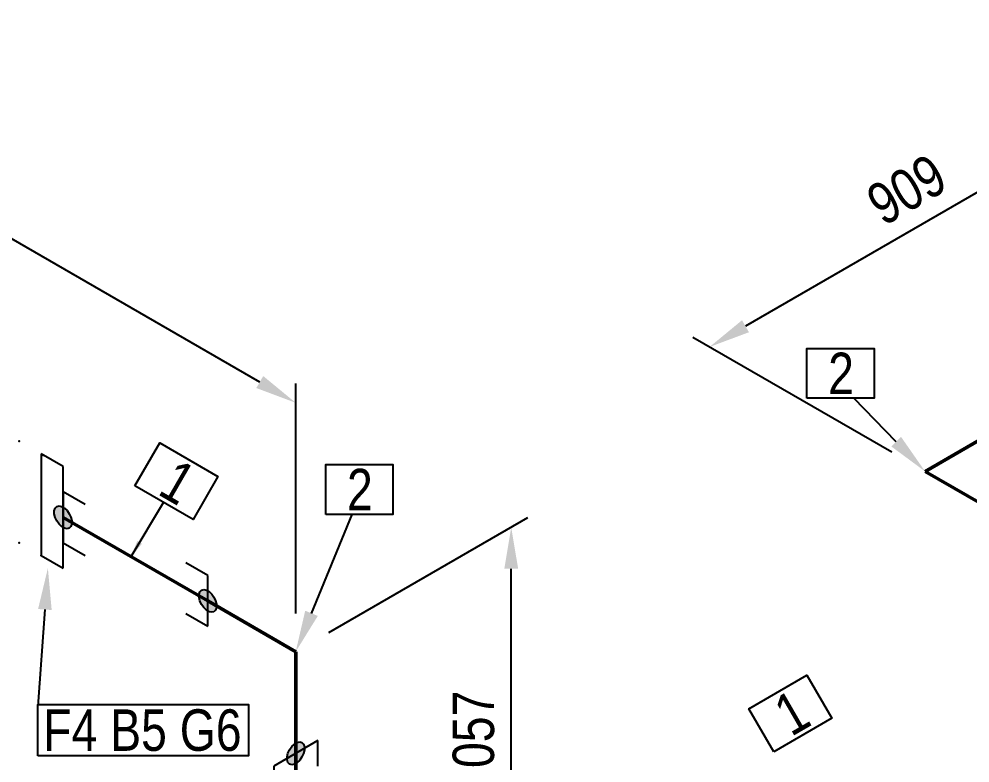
# Model space of a CAD drawing. Header units: millimetres. Extents: x 0 to 594, y 0 to 420.
# Drawn here: x 137.5 to 194.8, y 284.2 to 329 of the extents above; entities that cross this region are included whole.
import ezdxf
from ezdxf import colors
from ezdxf.entities.mleader import LeaderData, LeaderLine
from ezdxf.enums import TextEntityAlignment as Align
from ezdxf.math import Vec2, Vec3

# ---------------------------------------------------------------- set-up
doc = ezdxf.new("R2010")
doc.units = ezdxf.units.MM
doc.header["$LTSCALE"] = 0.25
for name, color, linetype in [('밸브', 4, 'Continuous'), ('용접', 1, 'Continuous'), ('주석', 7, 'Continuous'), ('치수', 1, 'Continuous')]:
    doc.layers.add(name, color=color, linetype=linetype)
doc.layers.add('파이프 작은 보어', color=30, linetype='Continuous', lineweight=50)
doc.styles.add('AdskIsoAnnotation', font='arial.ttf', dxfattribs={"width": 0.8, "height": 1})
doc.styles.add('AdskIsoMetric', font='arial.ttf', dxfattribs={"width": 0.8, "height": 2.5})
doc.styles.add('AdskIsoMetric-30', font='arial.ttf', dxfattribs={"width": 0.8, "height": 2.5})
doc.styles.add('AdskIsoMetric30', font='arial.ttf', dxfattribs={"width": 0.8, "oblique": 30, "height": 2.5})
doc.styles.get("Standard").update_dxf_attribs({"font": 'arial.ttf'})
doc.dimstyles.new('AdskIsoMetric', dxfattribs={"dimtxt": 2.5, "dimasz": 2.5, "dimexe": 1, "dimexo": 2, "dimgap": 0.8, "dimtad": 1, "dimdec": 0, "dimrnd": 1, "dimzin": 0, "dimdsep": 46, "dimtxsty": 'AdskIsoMetric', "dimcen": 0, "dimclrt": 7, "dimadec": 0, "dimazin": 0, "dimtfac": 1, "dimtdec": 0, "dimtmove": 1, "dimatfit": 3, "dimfxl": 0, "dimfrac": 2, "dimtolj": 1, "dimtzin": 0, "dimarcsym": 0})

# ---------------------------------------------------------------- blocks, each defined once
blk = doc.blocks.new('플랜지-1-IsoRight')
at = {"color": 0, "linetype": 'ByBlock', "lineweight": -2}
blk.add_wipeout([(0.0442, 0.1786), (-0.0442, 0.2296), (-0.0442, -0.1786), (0.0442, -0.2296)], dxfattribs=at)
at = {"color": 0, "linetype": 'ByBlock', "lineweight": -2, "extrusion": (0.707107, 0.408248, -0.57735)}
for p, q in [((0.0442, 0.1786), (-0.0442, 0.2296)), ((-0.0442, 0.2296), (-0.0442, -0.1786)), ((0.0442, -0.2296), (0.0442, 0.1786)), ((-0.0442, -0.1786), (0.0442, -0.2296))]:
    blk.add_line(p, q, dxfattribs=at)
at = {"color": 0, "linetype": 'ByBlock', "lineweight": -2}
blk.add_wipeout([(0.0442, 0.1786), (-0.0442, 0.2296), (-0.0442, -0.1786), (0.0442, -0.2296)], dxfattribs=at)
at = {"color": 0, "linetype": 'ByBlock', "lineweight": -2, "extrusion": (0.707107, 0.408248, -0.57735)}
for p, q in [((0.0442, 0.1786), (-0.0442, 0.2296)), ((-0.0442, 0.2296), (-0.0442, -0.1786)), ((0.0442, -0.2296), (0.0442, 0.1786)), ((-0.0442, -0.1786), (0.0442, -0.2296))]:
    blk.add_line(p, q, dxfattribs=at)
blk = doc.blocks.new('개스킷-1-IsoRight')
at = {"color": 0, "linetype": 'ByBlock', "lineweight": -2, "extrusion": (1, 0, 0)}
for p in [(-0.0442, 0.2296), (0.0442, 0.1786), (-0.0529, -0.1736), (0.0442, -0.2296)]:
    blk.add_point(p, dxfattribs=at)
blk = doc.blocks.new('*D58')
at = {"layer": 'Defpoints', "color": 0}
for p in [(100.949, 336.604), (100.949, 324.666), (154.188, 290.866)]:
    blk.add_point(p, dxfattribs=at)
at = {"layer": '치수', "color": 0, "lineweight": -2}
for p, q in [((100.949, 326.975), (100.949, 337.758)), ((152.023, 307.116), (103.114, 335.354)), ((154.188, 293.176), (154.188, 307.021))]:
    blk.add_line(p, q, dxfattribs=at)
at = {"layer": '치수', "color": 0}
for points in [[(103.322, 335.715), (102.906, 334.993), (100.949, 336.604)], [(152.231, 307.477), (151.815, 306.755), (154.188, 305.866)]]:
    blk.add_solid(points, dxfattribs=at)
at = {"layer": '치수', "color": 7, "insert": (122.545, 326.752), "char_height": 2.5, "attachment_point": 5, "rotation": 330, "style": 'AdskIsoMetric-30'}
blk.add_mtext('\\A1;1053', dxfattribs=at)
blk = doc.blocks.new('*D59')
at = {"layer": 'Defpoints', "color": 0}
for p in [(167.178, 298.366), (154.188, 290.866), (154.188, 267.575)]:
    blk.add_point(p, dxfattribs=at)
at = {"layer": '치수', "color": 0, "lineweight": -2}
for p, q in [((156.188, 292.021), (168.178, 298.944)), ((167.178, 277.575), (167.178, 295.866)), ((156.188, 268.73), (168.178, 275.653))]:
    blk.add_line(p, q, dxfattribs=at)
at = {"layer": '치수', "color": 0}
for points in [[(166.762, 295.866), (167.595, 295.866), (167.178, 298.366)], [(166.762, 277.575), (167.595, 277.575), (167.178, 275.075)]]:
    blk.add_solid(points, dxfattribs=at)
at = {"layer": '치수', "color": 7, "insert": (164.912, 285.412), "char_height": 2.5, "attachment_point": 5, "rotation": 90, "style": 'AdskIsoMetric-30'}
blk.add_mtext('\\A1;2057', dxfattribs=at)
blk = doc.blocks.new('*D81')
at = {"layer": 'Defpoints', "color": 0}
for p in [(192.122, 301.73), (233.407, 292.894), (220.417, 285.394)]:
    blk.add_point(p, dxfattribs=at)
at = {"layer": '치수', "color": 0, "lineweight": -2}
blk.add_line((207.277, 307.98), (231.242, 294.144), dxfattribs=at)
at = {"layer": '치수', "color": 0}
for points in [[(207.486, 308.341), (207.069, 307.619), (205.112, 309.23)], [(231.451, 294.505), (231.034, 293.783), (233.407, 292.894)]]:
    blk.add_solid(points, dxfattribs=at)
at = {"layer": '치수', "color": 7, "insert": (221.307, 302.498), "char_height": 2.5, "attachment_point": 5, "rotation": 330, "style": 'AdskIsoMetric30'}
blk.add_mtext('\\A1;2783', dxfattribs=at)
blk = doc.blocks.new('*D83')
at = {"layer": 'Defpoints', "color": 0}
for p in [(220.417, 318.066), (179.131, 309.23), (192.122, 301.73)]:
    blk.add_point(p, dxfattribs=at)
at = {"layer": '치수', "color": 0, "lineweight": -2}
for p, q in [((205.262, 324.316), (181.296, 310.48)), ((190.122, 302.885), (178.131, 309.808))]:
    blk.add_line(p, q, dxfattribs=at)
at = {"layer": '치수', "color": 0}
for points in [[(205.053, 324.677), (205.47, 323.956), (207.427, 325.566)], [(181.088, 310.841), (181.505, 310.119), (179.131, 309.23)]]:
    blk.add_solid(points, dxfattribs=at)
at = {"layer": '치수', "color": 7, "insert": (191.013, 318.707), "char_height": 2.5, "attachment_point": 5, "rotation": 30, "style": 'AdskIsoMetric-30'}
blk.add_mtext('\\A1;909', dxfattribs=at)
blk = doc.blocks.new('엘보우-11-Iso2DSkew90')
at = {"color": 0, "linetype": 'ByBlock', "lineweight": -2, "extrusion": (0.707107, 0.408248, -0.57735)}
for p, q in [((-5.303, 3.062), (0, 0)), ((0, 0), (0, -6.124)), ((0, 0), (0, 0))]:
    blk.add_line(p, q, dxfattribs=at)
blk = doc.blocks.new('엘보우-17-Iso2DSkew90')
at = {"color": 0, "linetype": 'ByBlock', "lineweight": -2, "extrusion": (0, 0.816497, 0.57735)}
for p, q in [((5.303, 3.062), (0, 0)), ((0, 0), (5.303, -3.062)), ((0, 0), (0, 0))]:
    blk.add_line(p, q, dxfattribs=at)
blk = doc.blocks.new('SocketWeld-1-IsoRight')
blk.add_hatch(color=256).paths.add_polyline_path([(0.0055, 0.0371), (0.0057, 0.0369), (0.006, 0.0367), (0.0062, 0.0365), (0.0064, 0.0363), (0.0066, 0.0361), (0.0068, 0.0359), (0.007, 0.0357), (0.0072, 0.0355), (0.0075, 0.0353), (0.0077, 0.0351), (0.0079, 0.0349), (0.0081, 0.0347), (0.0083, 0.0345), (0.0085, 0.0343), (0.0088, 0.0341), (0.009, 0.0339), (0.0092, 0.0337), (0.0094, 0.0334), (0.0096, 0.0332), (0.0098, 0.033), (0.01, 0.0328), (0.0103, 0.0326), (0.0105, 0.0324), (0.0107, 0.0322), (0.0109, 0.032), (0.0111, 0.0318), (0.0113, 0.0316), (0.0115, 0.0314), (0.0118, 0.0312), (0.012, 0.031), (0.0122, 0.0308), (0.0124, 0.0306), (0.0126, 0.0304), (0.0128, 0.0302), (0.013, 0.03), (0.0133, 0.0298), (0.0135, 0.0296), (0.0137, 0.0294), (0.0139, 0.0292), (0.0141, 0.0289), (0.0143, 0.0287), (0.0145, 0.0285), (0.0148, 0.0283), (0.015, 0.0281), (0.0152, 0.0279), (0.0154, 0.0277), (0.0156, 0.0275), (0.0158, 0.0273), (0.0161, 0.0271), (0.0161, 0.0271), (0.0162, 0.0268), (0.0164, 0.0266), (0.0166, 0.0263), (0.0168, 0.0261), (0.017, 0.0258), (0.0171, 0.0256), (0.0173, 0.0253), (0.0175, 0.025), (0.0177, 0.0248), (0.0179, 0.0245), (0.0181, 0.0243), (0.0182, 0.024), (0.0184, 0.0237), (0.0186, 0.0235), (0.0188, 0.0232), (0.019, 0.023), (0.0192, 0.0227), (0.0193, 0.0225), (0.0195, 0.0222), (0.0197, 0.0219), (0.0199, 0.0217), (0.0201, 0.0214), (0.0203, 0.0212), (0.0204, 0.0209), (0.0206, 0.0206), (0.0208, 0.0204), (0.021, 0.0201), (0.0212, 0.0199), (0.0213, 0.0196), (0.0215, 0.0193), (0.0217, 0.0191), (0.0219, 0.0188), (0.0221, 0.0186), (0.0223, 0.0183), (0.0224, 0.0181), (0.0226, 0.0178), (0.0228, 0.0175), (0.023, 0.0173), (0.0232, 0.017), (0.0234, 0.0168), (0.0235, 0.0165), (0.0237, 0.0162), (0.0239, 0.016), (0.0241, 0.0157), (0.0243, 0.0155), (0.0245, 0.0152), (0.0246, 0.015), (0.0248, 0.0147), (0.025, 0.0144), (0.025, 0.0144), (0.0251, 0.0141), (0.0253, 0.0139), (0.0254, 0.0136), (0.0255, 0.0133), (0.0257, 0.013), (0.0258, 0.0127), (0.0259, 0.0124), (0.0261, 0.0121), (0.0262, 0.0118), (0.0263, 0.0116), (0.0265, 0.0113), (0.0266, 0.011), (0.0267, 0.0107), (0.0269, 0.0104), (0.027, 0.0101), (0.0271, 0.0098), (0.0273, 0.0095), (0.0274, 0.0093), (0.0275, 0.009), (0.0277, 0.0087), (0.0278, 0.0084), (0.0279, 0.0081), (0.0281, 0.0078), (0.0282, 0.0075), (0.0283, 0.0072), (0.0284, 0.007), (0.0286, 0.0067), (0.0287, 0.0064), (0.0288, 0.0061), (0.029, 0.0058), (0.0291, 0.0055), (0.0292, 0.0052), (0.0294, 0.0049), (0.0295, 0.0047), (0.0296, 0.0044), (0.0298, 0.0041), (0.0299, 0.0038), (0.03, 0.0035), (0.0302, 0.0032), (0.0303, 0.0029), (0.0304, 0.0026), (0.0306, 0.0024), (0.0307, 0.0021), (0.0308, 0.0018), (0.031, 0.0015), (0.0311, 0.0012), (0.0312, 0.0009), (0.0314, 0.0006), (0.0315, 0.0003), (0.0315, 0.0003), (0.0316, 0.0001), (0.0316, -0.0002), (0.0317, -0.0005), (0.0318, -0.0008), (0.0319, -0.0011), (0.0319, -0.0014), (0.032, -0.0017), (0.0321, -0.002), (0.0321, -0.0022), (0.0322, -0.0025), (0.0323, -0.0028), (0.0323, -0.0031), (0.0324, -0.0034), (0.0325, -0.0037), (0.0325, -0.004), (0.0326, -0.0043), (0.0327, -0.0046), (0.0328, -0.0048), (0.0328, -0.0051), (0.0329, -0.0054), (0.033, -0.0057), (0.033, -0.006), (0.0331, -0.0063), (0.0332, -0.0066), (0.0332, -0.0069), (0.0333, -0.0071), (0.0334, -0.0074), (0.0335, -0.0077), (0.0335, -0.008), (0.0336, -0.0083), (0.0337, -0.0086), (0.0337, -0.0089), (0.0338, -0.0092), (0.0339, -0.0095), (0.0339, -0.0097), (0.034, -0.01), (0.0341, -0.0103), (0.0342, -0.0106), (0.0342, -0.0109), (0.0343, -0.0112), (0.0344, -0.0115), (0.0344, -0.0118), (0.0345, -0.012), (0.0346, -0.0123), (0.0346, -0.0126), (0.0347, -0.0129), (0.0348, -0.0132), (0.0349, -0.0135), (0.0349, -0.0138), (0.0349, -0.0138), (0.0349, -0.014), (0.0349, -0.0143), (0.0349, -0.0146), (0.0349, -0.0148), (0.0349, -0.0151), (0.0349, -0.0153), (0.0349, -0.0156), (0.0349, -0.0159), (0.0349, -0.0161), (0.0349, -0.0164), (0.0349, -0.0166), (0.0349, -0.0169), (0.0349, -0.0172), (0.0349, -0.0174), (0.0349, -0.0177), (0.0349, -0.0179), (0.0349, -0.0182), (0.0349, -0.0185), (0.0349, -0.0187), (0.0349, -0.019), (0.0349, -0.0192), (0.0349, -0.0195), (0.0349, -0.0198), (0.0349, -0.02), (0.0349, -0.0203), (0.0349, -0.0206), (0.0349, -0.0208), (0.0349, -0.0211), (0.0349, -0.0213), (0.0349, -0.0216), (0.0349, -0.0219), (0.0349, -0.0221), (0.0349, -0.0224), (0.0349, -0.0226), (0.0349, -0.0229), (0.0349, -0.0232), (0.0349, -0.0234), (0.0349, -0.0237), (0.0349, -0.0239), (0.0349, -0.0242), (0.0349, -0.0245), (0.0349, -0.0247), (0.0349, -0.025), (0.0349, -0.0252), (0.0349, -0.0255), (0.0349, -0.0258), (0.0349, -0.026), (0.0349, -0.0263), (0.0349, -0.0265), (0.0349, -0.0265), (0.0349, -0.0268), (0.0348, -0.027), (0.0347, -0.0272), (0.0346, -0.0274), (0.0346, -0.0276), (0.0345, -0.0278), (0.0344, -0.028), (0.0344, -0.0282), (0.0343, -0.0284), (0.0342, -0.0286), (0.0342, -0.0288), (0.0341, -0.029), (0.034, -0.0292), (0.0339, -0.0295), (0.0339, -0.0297), (0.0338, -0.0299), (0.0337, -0.0301), (0.0337, -0.0303), (0.0336, -0.0305), (0.0335, -0.0307), (0.0335, -0.0309), (0.0334, -0.0311), (0.0333, -0.0313), (0.0332, -0.0315), (0.0332, -0.0317), (0.0331, -0.0319), (0.033, -0.0322), (0.033, -0.0324), (0.0329, -0.0326), (0.0328, -0.0328), (0.0328, -0.033), (0.0327, -0.0332), (0.0326, -0.0334), (0.0325, -0.0336), (0.0325, -0.0338), (0.0324, -0.034), (0.0323, -0.0342), (0.0323, -0.0344), (0.0322, -0.0346), (0.0321, -0.0349), (0.0321, -0.0351), (0.032, -0.0353), (0.0319, -0.0355), (0.0319, -0.0357), (0.0318, -0.0359), (0.0317, -0.0361), (0.0316, -0.0363), (0.0316, -0.0365), (0.0315, -0.0367), (0.0315, -0.0367), (0.0314, -0.0369), (0.0312, -0.037), (0.0311, -0.0371), (0.031, -0.0373), (0.0308, -0.0374), (0.0307, -0.0375), (0.0306, -0.0377), (0.0304, -0.0378), (0.0303, -0.0379), (0.0302, -0.0381), (0.03, -0.0382), (0.0299, -0.0383), (0.0298, -0.0385), (0.0296, -0.0386), (0.0295, -0.0387), (0.0294, -0.0389), (0.0292, -0.039), (0.0291, -0.0391), (0.029, -0.0393), (0.0288, -0.0394), (0.0287, -0.0395), (0.0286, -0.0397), (0.0284, -0.0398), (0.0283, -0.0399), (0.0282, -0.0401), (0.0281, -0.0402), (0.0279, -0.0403), (0.0278, -0.0405), (0.0277, -0.0406), (0.0275, -0.0408), (0.0274, -0.0409), (0.0273, -0.041), (0.0271, -0.0412), (0.027, -0.0413), (0.0269, -0.0414), (0.0267, -0.0416), (0.0266, -0.0417), (0.0265, -0.0418), (0.0263, -0.042), (0.0262, -0.0421), (0.0261, -0.0422), (0.0259, -0.0424), (0.0258, -0.0425), (0.0257, -0.0426), (0.0255, -0.0428), (0.0254, -0.0429), (0.0253, -0.043), (0.0251, -0.0432), (0.025, -0.0433), (0.025, -0.0433), (0.0248, -0.0433), (0.0246, -0.0434), (0.0245, -0.0434), (0.0243, -0.0435), (0.0241, -0.0435), (0.0239, -0.0436), (0.0237, -0.0436), (0.0235, -0.0437), (0.0234, -0.0437), (0.0232, -0.0438), (0.023, -0.0438), (0.0228, -0.0439), (0.0226, -0.0439), (0.0224, -0.044), (0.0223, -0.044), (0.0221, -0.0441), (0.0219, -0.0441), (0.0217, -0.0442), (0.0215, -0.0442), (0.0213, -0.0443), (0.0212, -0.0443), (0.021, -0.0444), (0.0208, -0.0444), (0.0206, -0.0444), (0.0204, -0.0445), (0.0203, -0.0445), (0.0201, -0.0446), (0.0199, -0.0446), (0.0197, -0.0447), (0.0195, -0.0447), (0.0193, -0.0448), (0.0192, -0.0448), (0.019, -0.0449), (0.0188, -0.0449), (0.0186, -0.045), (0.0184, -0.045), (0.0182, -0.0451), (0.0181, -0.0451), (0.0179, -0.0452), (0.0177, -0.0452), (0.0175, -0.0453), (0.0173, -0.0453), (0.0171, -0.0454), (0.017, -0.0454), (0.0168, -0.0455), (0.0166, -0.0455), (0.0164, -0.0455), (0.0162, -0.0456), (0.0161, -0.0456), (0.0161, -0.0456), (0.0158, -0.0456), (0.0156, -0.0456), (0.0154, -0.0455), (0.0152, -0.0455), (0.015, -0.0454), (0.0148, -0.0454), (0.0145, -0.0453), (0.0143, -0.0453), (0.0141, -0.0453), (0.0139, -0.0452), (0.0137, -0.0452), (0.0135, -0.0451), (0.0133, -0.0451), (0.013, -0.045), (0.0128, -0.045), (0.0126, -0.0449), (0.0124, -0.0449), (0.0122, -0.0449), (0.012, -0.0448), (0.0118, -0.0448), (0.0115, -0.0447), (0.0113, -0.0447), (0.0111, -0.0446), (0.0109, -0.0446), (0.0107, -0.0446), (0.0105, -0.0445), (0.0103, -0.0445), (0.01, -0.0444), (0.0098, -0.0444), (0.0096, -0.0443), (0.0094, -0.0443), (0.0092, -0.0443), (0.009, -0.0442), (0.0088, -0.0442), (0.0085, -0.0441), (0.0083, -0.0441), (0.0081, -0.044), (0.0079, -0.044), (0.0077, -0.0439), (0.0075, -0.0439), (0.0072, -0.0439), (0.007, -0.0438), (0.0068, -0.0438), (0.0066, -0.0437), (0.0064, -0.0437), (0.0062, -0.0436), (0.006, -0.0436), (0.0057, -0.0436), (0.0055, -0.0435), (0.0055, -0.0435), (0.0053, -0.0434), (0.0051, -0.0433), (0.0049, -0.0431), (0.0046, -0.043), (0.0044, -0.0429), (0.0042, -0.0427), (0.004, -0.0426), (0.0037, -0.0425), (0.0035, -0.0423), (0.0033, -0.0422), (0.003, -0.0421), (0.0028, -0.042), (0.0026, -0.0418), (0.0024, -0.0417), (0.0021, -0.0416), (0.0019, -0.0414), (0.0017, -0.0413), (0.0015, -0.0412), (0.0012, -0.041), (0.001, -0.0409), (0.0008, -0.0408), (0.0006, -0.0406), (0.0003, -0.0405), (0.0001, -0.0404), (-0.0001, -0.0403), (-0.0003, -0.0401), (-0.0006, -0.04), (-0.0008, -0.0399), (-0.001, -0.0397), (-0.0012, -0.0396), (-0.0015, -0.0395), (-0.0017, -0.0393), (-0.0019, -0.0392), (-0.0021, -0.0391), (-0.0024, -0.039), (-0.0026, -0.0388), (-0.0028, -0.0387), (-0.003, -0.0386), (-0.0033, -0.0384), (-0.0035, -0.0383), (-0.0037, -0.0382), (-0.004, -0.038), (-0.0042, -0.0379), (-0.0044, -0.0378), (-0.0046, -0.0377), (-0.0049, -0.0375), (-0.0051, -0.0374), (-0.0053, -0.0373), (-0.0055, -0.0371), (-0.0055, -0.0371), (-0.0057, -0.0369), (-0.006, -0.0367), (-0.0062, -0.0365), (-0.0064, -0.0363), (-0.0066, -0.0361), (-0.0068, -0.0359), (-0.007, -0.0357), (-0.0072, -0.0355), (-0.0075, -0.0353), (-0.0077, -0.0351), (-0.0079, -0.0349), (-0.0081, -0.0347), (-0.0083, -0.0345), (-0.0085, -0.0343), (-0.0088, -0.0341), (-0.009, -0.0339), (-0.0092, -0.0337), (-0.0094, -0.0334), (-0.0096, -0.0332), (-0.0098, -0.033), (-0.01, -0.0328), (-0.0103, -0.0326), (-0.0105, -0.0324), (-0.0107, -0.0322), (-0.0109, -0.032), (-0.0111, -0.0318), (-0.0113, -0.0316), (-0.0115, -0.0314), (-0.0118, -0.0312), (-0.012, -0.031), (-0.0122, -0.0308), (-0.0124, -0.0306), (-0.0126, -0.0304), (-0.0128, -0.0302), (-0.013, -0.03), (-0.0133, -0.0298), (-0.0135, -0.0296), (-0.0137, -0.0294), (-0.0139, -0.0292), (-0.0141, -0.0289), (-0.0143, -0.0287), (-0.0145, -0.0285), (-0.0148, -0.0283), (-0.015, -0.0281), (-0.0152, -0.0279), (-0.0154, -0.0277), (-0.0156, -0.0275), (-0.0158, -0.0273), (-0.0161, -0.0271), (-0.0161, -0.0271), (-0.0162, -0.0268), (-0.0164, -0.0266), (-0.0166, -0.0263), (-0.0168, -0.0261), (-0.017, -0.0258), (-0.0171, -0.0256), (-0.0173, -0.0253), (-0.0175, -0.025), (-0.0177, -0.0248), (-0.0179, -0.0245), (-0.0181, -0.0243), (-0.0182, -0.024), (-0.0184, -0.0237), (-0.0186, -0.0235), (-0.0188, -0.0232), (-0.019, -0.023), (-0.0192, -0.0227), (-0.0193, -0.0225), (-0.0195, -0.0222), (-0.0197, -0.0219), (-0.0199, -0.0217), (-0.0201, -0.0214), (-0.0203, -0.0212), (-0.0204, -0.0209), (-0.0206, -0.0206), (-0.0208, -0.0204), (-0.021, -0.0201), (-0.0212, -0.0199), (-0.0213, -0.0196), (-0.0215, -0.0193), (-0.0217, -0.0191), (-0.0219, -0.0188), (-0.0221, -0.0186), (-0.0223, -0.0183), (-0.0224, -0.0181), (-0.0226, -0.0178), (-0.0228, -0.0175), (-0.023, -0.0173), (-0.0232, -0.017), (-0.0234, -0.0168), (-0.0235, -0.0165), (-0.0237, -0.0162), (-0.0239, -0.016), (-0.0241, -0.0157), (-0.0243, -0.0155), (-0.0245, -0.0152), (-0.0246, -0.015), (-0.0248, -0.0147), (-0.025, -0.0144), (-0.025, -0.0144), (-0.0251, -0.0141), (-0.0253, -0.0139), (-0.0254, -0.0136), (-0.0255, -0.0133), (-0.0257, -0.013), (-0.0258, -0.0127), (-0.0259, -0.0124), (-0.0261, -0.0121), (-0.0262, -0.0118), (-0.0263, -0.0116), (-0.0265, -0.0113), (-0.0266, -0.011), (-0.0267, -0.0107), (-0.0269, -0.0104), (-0.027, -0.0101), (-0.0271, -0.0098), (-0.0273, -0.0095), (-0.0274, -0.0093), (-0.0275, -0.009), (-0.0277, -0.0087), (-0.0278, -0.0084), (-0.0279, -0.0081), (-0.0281, -0.0078), (-0.0282, -0.0075), (-0.0283, -0.0072), (-0.0284, -0.007), (-0.0286, -0.0067), (-0.0287, -0.0064), (-0.0288, -0.0061), (-0.029, -0.0058), (-0.0291, -0.0055), (-0.0292, -0.0052), (-0.0294, -0.0049), (-0.0295, -0.0047), (-0.0296, -0.0044), (-0.0298, -0.0041), (-0.0299, -0.0038), (-0.03, -0.0035), (-0.0302, -0.0032), (-0.0303, -0.0029), (-0.0304, -0.0026), (-0.0306, -0.0024), (-0.0307, -0.0021), (-0.0308, -0.0018), (-0.031, -0.0015), (-0.0311, -0.0012), (-0.0312, -0.0009), (-0.0314, -0.0006), (-0.0315, -0.0003), (-0.0315, -0.0003), (-0.0316, -0.0001), (-0.0316, 0.0002), (-0.0317, 0.0005), (-0.0318, 0.0008), (-0.0319, 0.0011), (-0.0319, 0.0014), (-0.032, 0.0017), (-0.0321, 0.002), (-0.0321, 0.0022), (-0.0322, 0.0025), (-0.0323, 0.0028), (-0.0323, 0.0031), (-0.0324, 0.0034), (-0.0325, 0.0037), (-0.0325, 0.004), (-0.0326, 0.0043), (-0.0327, 0.0046), (-0.0328, 0.0048), (-0.0328, 0.0051), (-0.0329, 0.0054), (-0.033, 0.0057), (-0.033, 0.006), (-0.0331, 0.0063), (-0.0332, 0.0066), (-0.0332, 0.0069), (-0.0333, 0.0071), (-0.0334, 0.0074), (-0.0335, 0.0077), (-0.0335, 0.008), (-0.0336, 0.0083), (-0.0337, 0.0086), (-0.0337, 0.0089), (-0.0338, 0.0092), (-0.0339, 0.0095), (-0.0339, 0.0097), (-0.034, 0.01), (-0.0341, 0.0103), (-0.0342, 0.0106), (-0.0342, 0.0109), (-0.0343, 0.0112), (-0.0344, 0.0115), (-0.0344, 0.0118), (-0.0345, 0.012), (-0.0346, 0.0123), (-0.0346, 0.0126), (-0.0347, 0.0129), (-0.0348, 0.0132), (-0.0349, 0.0135), (-0.0349, 0.0138), (-0.0349, 0.0138), (-0.0349, 0.014), (-0.0349, 0.0143), (-0.0349, 0.0146), (-0.0349, 0.0148), (-0.0349, 0.0151), (-0.0349, 0.0153), (-0.0349, 0.0156), (-0.0349, 0.0159), (-0.0349, 0.0161), (-0.0349, 0.0164), (-0.0349, 0.0166), (-0.0349, 0.0169), (-0.0349, 0.0172), (-0.0349, 0.0174), (-0.0349, 0.0177), (-0.0349, 0.0179), (-0.0349, 0.0182), (-0.0349, 0.0185), (-0.0349, 0.0187), (-0.0349, 0.019), (-0.0349, 0.0192), (-0.0349, 0.0195), (-0.0349, 0.0198), (-0.0349, 0.02), (-0.0349, 0.0203), (-0.0349, 0.0206), (-0.0349, 0.0208), (-0.0349, 0.0211), (-0.0349, 0.0213), (-0.0349, 0.0216), (-0.0349, 0.0219), (-0.0349, 0.0221), (-0.0349, 0.0224), (-0.0349, 0.0226), (-0.0349, 0.0229), (-0.0349, 0.0232), (-0.0349, 0.0234), (-0.0349, 0.0237), (-0.0349, 0.0239), (-0.0349, 0.0242), (-0.0349, 0.0245), (-0.0349, 0.0247), (-0.0349, 0.025), (-0.0349, 0.0252), (-0.0349, 0.0255), (-0.0349, 0.0258), (-0.0349, 0.026), (-0.0349, 0.0263), (-0.0349, 0.0265), (-0.0349, 0.0265), (-0.0349, 0.0268), (-0.0348, 0.027), (-0.0347, 0.0272), (-0.0346, 0.0274), (-0.0346, 0.0276), (-0.0345, 0.0278), (-0.0344, 0.028), (-0.0344, 0.0282), (-0.0343, 0.0284), (-0.0342, 0.0286), (-0.0342, 0.0288), (-0.0341, 0.029), (-0.034, 0.0292), (-0.0339, 0.0295), (-0.0339, 0.0297), (-0.0338, 0.0299), (-0.0337, 0.0301), (-0.0337, 0.0303), (-0.0336, 0.0305), (-0.0335, 0.0307), (-0.0335, 0.0309), (-0.0334, 0.0311), (-0.0333, 0.0313), (-0.0332, 0.0315), (-0.0332, 0.0317), (-0.0331, 0.0319), (-0.033, 0.0322), (-0.033, 0.0324), (-0.0329, 0.0326), (-0.0328, 0.0328), (-0.0328, 0.033), (-0.0327, 0.0332), (-0.0326, 0.0334), (-0.0325, 0.0336), (-0.0325, 0.0338), (-0.0324, 0.034), (-0.0323, 0.0342), (-0.0323, 0.0344), (-0.0322, 0.0346), (-0.0321, 0.0349), (-0.0321, 0.0351), (-0.032, 0.0353), (-0.0319, 0.0355), (-0.0319, 0.0357), (-0.0318, 0.0359), (-0.0317, 0.0361), (-0.0316, 0.0363), (-0.0316, 0.0365), (-0.0315, 0.0367), (-0.0315, 0.0367), (-0.0314, 0.0369), (-0.0312, 0.037), (-0.0311, 0.0371), (-0.031, 0.0373), (-0.0308, 0.0374), (-0.0307, 0.0375), (-0.0306, 0.0377), (-0.0304, 0.0378), (-0.0303, 0.0379), (-0.0302, 0.0381), (-0.03, 0.0382), (-0.0299, 0.0383), (-0.0298, 0.0385), (-0.0296, 0.0386), (-0.0295, 0.0387), (-0.0294, 0.0389), (-0.0292, 0.039), (-0.0291, 0.0391), (-0.029, 0.0393), (-0.0288, 0.0394), (-0.0287, 0.0395), (-0.0286, 0.0397), (-0.0284, 0.0398), (-0.0283, 0.0399), (-0.0282, 0.0401), (-0.0281, 0.0402), (-0.0279, 0.0403), (-0.0278, 0.0405), (-0.0277, 0.0406), (-0.0275, 0.0408), (-0.0274, 0.0409), (-0.0273, 0.041), (-0.0271, 0.0412), (-0.027, 0.0413), (-0.0269, 0.0414), (-0.0267, 0.0416), (-0.0266, 0.0417), (-0.0265, 0.0418), (-0.0263, 0.042), (-0.0262, 0.0421), (-0.0261, 0.0422), (-0.0259, 0.0424), (-0.0258, 0.0425), (-0.0257, 0.0426), (-0.0255, 0.0428), (-0.0254, 0.0429), (-0.0253, 0.043), (-0.0251, 0.0432), (-0.025, 0.0433), (-0.025, 0.0433), (-0.0248, 0.0433), (-0.0246, 0.0434), (-0.0245, 0.0434), (-0.0243, 0.0435), (-0.0241, 0.0435), (-0.0239, 0.0436), (-0.0237, 0.0436), (-0.0235, 0.0437), (-0.0234, 0.0437), (-0.0232, 0.0438), (-0.023, 0.0438), (-0.0228, 0.0439), (-0.0226, 0.0439), (-0.0224, 0.044), (-0.0223, 0.044), (-0.0221, 0.0441), (-0.0219, 0.0441), (-0.0217, 0.0442), (-0.0215, 0.0442), (-0.0213, 0.0443), (-0.0212, 0.0443), (-0.021, 0.0444), (-0.0208, 0.0444), (-0.0206, 0.0444), (-0.0204, 0.0445), (-0.0203, 0.0445), (-0.0201, 0.0446), (-0.0199, 0.0446), (-0.0197, 0.0447), (-0.0195, 0.0447), (-0.0193, 0.0448), (-0.0192, 0.0448), (-0.019, 0.0449), (-0.0188, 0.0449), (-0.0186, 0.045), (-0.0184, 0.045), (-0.0182, 0.0451), (-0.0181, 0.0451), (-0.0179, 0.0452), (-0.0177, 0.0452), (-0.0175, 0.0453), (-0.0173, 0.0453), (-0.0171, 0.0454), (-0.017, 0.0454), (-0.0168, 0.0455), (-0.0166, 0.0455), (-0.0164, 0.0455), (-0.0162, 0.0456), (-0.0161, 0.0456), (-0.0161, 0.0456), (-0.0158, 0.0456), (-0.0156, 0.0456), (-0.0154, 0.0455), (-0.0152, 0.0455), (-0.015, 0.0454), (-0.0148, 0.0454), (-0.0145, 0.0453), (-0.0143, 0.0453), (-0.0141, 0.0453), (-0.0139, 0.0452), (-0.0137, 0.0452), (-0.0135, 0.0451), (-0.0133, 0.0451), (-0.013, 0.045), (-0.0128, 0.045), (-0.0126, 0.0449), (-0.0124, 0.0449), (-0.0122, 0.0449), (-0.012, 0.0448), (-0.0118, 0.0448), (-0.0115, 0.0447), (-0.0113, 0.0447), (-0.0111, 0.0446), (-0.0109, 0.0446), (-0.0107, 0.0446), (-0.0105, 0.0445), (-0.0103, 0.0445), (-0.01, 0.0444), (-0.0098, 0.0444), (-0.0096, 0.0443), (-0.0094, 0.0443), (-0.0092, 0.0443), (-0.009, 0.0442), (-0.0088, 0.0442), (-0.0085, 0.0441), (-0.0083, 0.0441), (-0.0081, 0.044), (-0.0079, 0.044), (-0.0077, 0.0439), (-0.0075, 0.0439), (-0.0072, 0.0439), (-0.007, 0.0438), (-0.0068, 0.0438), (-0.0066, 0.0437), (-0.0064, 0.0437), (-0.0062, 0.0436), (-0.006, 0.0436), (-0.0057, 0.0436), (-0.0055, 0.0435), (-0.0055, 0.0435), (-0.0053, 0.0434), (-0.0051, 0.0433), (-0.0049, 0.0431), (-0.0046, 0.043), (-0.0044, 0.0429), (-0.0042, 0.0427), (-0.004, 0.0426), (-0.0037, 0.0425), (-0.0035, 0.0423), (-0.0033, 0.0422), (-0.003, 0.0421), (-0.0028, 0.042), (-0.0026, 0.0418), (-0.0024, 0.0417), (-0.0021, 0.0416), (-0.0019, 0.0414), (-0.0017, 0.0413), (-0.0015, 0.0412), (-0.0012, 0.041), (-0.001, 0.0409), (-0.0008, 0.0408), (-0.0006, 0.0406), (-0.0003, 0.0405), (-0.0001, 0.0404), (0.0001, 0.0403), (0.0003, 0.0401), (0.0006, 0.04), (0.0008, 0.0399), (0.001, 0.0397), (0.0012, 0.0396), (0.0015, 0.0395), (0.0017, 0.0393), (0.0019, 0.0392), (0.0021, 0.0391), (0.0024, 0.039), (0.0026, 0.0388), (0.0028, 0.0387), (0.003, 0.0386), (0.0033, 0.0384), (0.0035, 0.0383), (0.0037, 0.0382), (0.004, 0.038), (0.0042, 0.0379), (0.0044, 0.0378), (0.0046, 0.0377), (0.0049, 0.0375), (0.0051, 0.0374), (0.0053, 0.0373)], flags=0)
at = {"color": 0, "linetype": 'ByBlock', "lineweight": -2, "extrusion": (0.707107, 0.408248, -0.57735)}
for p, q in [((0, 0.1021), (-0.0884, 0.1531)), ((0, -0.1021), (0, 0.1021)), ((-0.0315, 0.0367), (-0.025, 0.0433)), ((-0.025, 0.0433), (-0.0161, 0.0456)), ((-0.0161, 0.0456), (-0.0055, 0.0435)), ((-0.0055, 0.0435), (0.0055, 0.0371)), ((-0.0349, 0.0265), (-0.0315, 0.0367)), ((-0.0349, 0.0138), (-0.0349, 0.0265)), ((-0.0315, -0.0003), (-0.0349, 0.0138)), ((0.0055, 0.0371), (0.0161, 0.0271)), ((0.0161, 0.0271), (0.025, 0.0144)), ((0.025, 0.0144), (0.0315, 0.0003)), ((0.0315, 0.0003), (0.0349, -0.0138)), ((-0.025, -0.0144), (-0.0315, -0.0003)), ((-0.0161, -0.0271), (-0.025, -0.0144)), ((-0.0055, -0.0371), (-0.0161, -0.0271)), ((0.0055, -0.0435), (-0.0055, -0.0371)), ((0.0315, -0.0367), (0.025, -0.0433)), ((0.0349, -0.0265), (0.0315, -0.0367)), ((0.0349, -0.0138), (0.0349, -0.0265)), ((-0.0884, -0.051), (0, -0.1021)), ((0.0161, -0.0456), (0.0055, -0.0435)), ((0.025, -0.0433), (0.0161, -0.0456))]:
    blk.add_line(p, q, dxfattribs=at)
blk = doc.blocks.new('AnnoRect')
at = {"color": 0, "linetype": 'ByBlock', "lineweight": -2}
blk.add_wipeout([(-0.8095, -0.6), (-0.8095, 0.6), (0.8095, 0.6), (0.8095, -0.6)], dxfattribs=at)
blk.add_lwpolyline([(-0.8095, -0.6), (-0.8095, 0.6), (0.8095, 0.6), (0.8095, -0.6)], close=True, dxfattribs=at)
at = {"color": 0, "linetype": 'ByBlock', "lineweight": -2, "style": 'AdskIsoAnnotation', "width": 0.8}
blk.add_attdef('XX', text='', height=1, dxfattribs=at).set_placement((0, 0), align=Align.MIDDLE_CENTER)

msp = doc.modelspace()

# ---------------------------------------------------------------- linework, layer by layer
at = {"layer": '파이프 작은 보어'}
msp.add_lwpolyline([(154.188, 284.7425), (154.188, 273.6991)], dxfattribs=at)

# ---------------------------------------------------------------- block references
at = {"layer": '밸브', "xscale": 15, "yscale": 15, "zscale": 15, "rotation": 180.0000000032734}
msp.add_blockref('플랜지-1-IsoRight', (139.501, 299.3458), dxfattribs=at)
at = {"layer": '용접', "xscale": 15, "yscale": 15, "zscale": 15}
msp.add_blockref('SocketWeld-1-IsoRight', (148.8847, 293.9281), dxfattribs=at)
at = {"layer": '용접', "xscale": 15, "yscale": 15, "zscale": 15, "rotation": 119.9999999973506}
msp.add_blockref('SocketWeld-1-IsoRight', (154.188, 284.7425), dxfattribs=at)
at = {"layer": '주석'}
ref = msp.add_blockref('AnnoRect', (184, 287.1419), dxfattribs=dict(at, xscale=2.5, yscale=2.5, zscale=2.5, rotation=30.00000001043804))
ref.add_attrib('XX_001', '1', (184.0451, 285.7186), dxfattribs={"layer": '0', "color": 0, "linetype": 'ByBlock', "lineweight": -2, "height": 2.5, "rotation": 30, "style": 'AdskIsoAnnotation', "width": 0.8})
at = {"layer": '파이프 작은 보어'}
for name, p in [('엘보우-17-Iso2DSkew90', (192.1218, 301.7302)), ('엘보우-11-Iso2DSkew90', (154.188, 290.8662))]:
    msp.add_blockref(name, p, dxfattribs=at)

# ---------------------------------------------------------------- dimensions: what is measured, and where the dimension line sits
at = {"layer": '치수'}
for base, p1, p2, angle, text, override, picture, middle in [((179.1314, 309.2302), (220.417, 318.0665), (192.1218, 301.7302), 210, '909', {"dimtad": 0, "dimlfac": 27.833186, "dimtxsty": 'AdskIsoMetric-30', "dimse1": 1, "dimse2": 0, "dimsd1": 0, "dimsd2": 0, "dimtmove": 1}, '*D83', (191.0127, 318.7068)), ((233.4074, 292.894), (192.1218, 301.7302), (220.417, 285.394), 330, '2783', {"dimtad": 0, "dimlfac": 85.192526, "dimtxsty": 'AdskIsoMetric30', "dimse1": 1, "dimse2": 1, "dimsd1": 0, "dimsd2": 0, "dimtmove": 1}, '*D81', (221.307, 302.498)), ((167.1784, 298.3662), (154.188, 267.5753), (154.188, 290.8662), 90, '2057', {"dimtad": 0, "dimlfac": 88.331928, "dimtxsty": 'AdskIsoMetric-30', "dimse1": 0, "dimse2": 0, "dimsd1": 0, "dimsd2": 0, "dimtmove": 1}, '*D59', (164.9121, 285.4123))]:
    dim = msp.add_linear_dim(base=base, p1=p1, p2=p2, angle=angle, text=text, dimstyle='AdskIsoMetric', override=override, dxfattribs=at)
    dim.commit()
    dim.dimension.update_dxf_attribs({"geometry": picture, "text_midpoint": middle, "dimtype": 160})

# ---------------------------------------------------------------- leaders
at = {"layer": '주석'}
ml = msp.add_multileader_mtext('Standard', dxfattribs=at)
ml.set_content('')
ml.set_leader_properties()
ml.build(insert=Vec2(0, 0))
ml.multileader.update_dxf_attribs({"dogleg_length": 0, "arrow_head_size": 2.5})
ctx = ml.context
ctx.base_point, ctx.arrow_head_size, ctx.plane_origin = Vec3(187.8333, 306.1419), 2.5, Vec3(0, 13.1419)
notes = []
notes.append((ctx, [(0, (1, 1, 0), (187.8333, 306.1419), (-1, 0), 0, [(0, [(192.1218, 301.7302)], 0, [])])]))
ctx.mtext, ml.multileader.dxf.content_type = None, 0
ml = msp.add_multileader_mtext('Standard', dxfattribs=at)
ml.set_content('')
ml.set_leader_properties()
ml.build(insert=Vec2(0, 0))
ml.multileader.update_dxf_attribs({"dogleg_length": 0, "arrow_head_size": 0})
ctx = ml.context
ctx.base_point, ctx.arrow_head_size, ctx.plane_origin = Vec3(146.226, 299.8567), 0, Vec3(0, 13.1419)
notes.append((ctx, [(0, (1, 1, 0), (146.226, 299.8567), (-1, 0), 0, [(0, [(144.2626, 296.5967)], 0, [])])]))
ctx.mtext, ml.multileader.dxf.content_type = None, 0
ml = msp.add_multileader_mtext('Standard', dxfattribs=at)
ml.set_content('')
ml.set_leader_properties()
ml.build(insert=Vec2(0, 0))
ml.multileader.update_dxf_attribs({"dogleg_length": 0, "arrow_head_size": 2.5})
ctx = ml.context
ctx.base_point, ctx.arrow_head_size, ctx.plane_origin = Vec3(157.6, 299.1419), 2.5, Vec3(0, 13.1419)
notes.append((ctx, [(0, (1, 1, 0), (157.6, 299.1419), (-1, 0), 0, [(0, [(154.188, 290.8662)], 0, [])])]))
ctx.mtext, ml.multileader.dxf.content_type = None, 0
for ctx, leaders in notes:
    for number, flags, end, landing, length, lines in leaders:
        leader = LeaderData()
        leader.index, (leader.has_last_leader_line, leader.has_dogleg_vector, leader.attachment_direction) = number, flags
        leader.last_leader_point, leader.dogleg_vector, leader.dogleg_length = Vec3(end), Vec3(landing), length
        for number, points, colour, breaks in lines:
            line = LeaderLine()
            line.index, line.vertices, line.color, line.breaks = number, Vec3.list(points), colors.encode_raw_color(colour), breaks
            leader.lines.append(line)
        ctx.leaders.append(leader)

# ---------------------------------------------------------------- next in the draw order: linework, layer by layer
at = {"layer": '파이프 작은 보어'}
msp.add_lwpolyline([(140.1639, 298.9631), (148.8847, 293.9281)], dxfattribs=at)

# ---------------------------------------------------------------- next in the draw order: block references
at = {"layer": '밸브', "xscale": 15, "yscale": 15, "zscale": 15, "rotation": 180.0000000030808}
msp.add_blockref('개스킷-1-IsoRight', (138.1752, 300.1113), dxfattribs=at)
at = {"layer": '용접', "xscale": 15, "yscale": 15, "zscale": 15, "rotation": 180.0000000032432}
msp.add_blockref('SocketWeld-1-IsoRight', (140.1639, 298.9631), dxfattribs=at)
at = {"layer": '주석'}
ref = msp.add_blockref('AnnoRect', (187.0238, 307.6419), dxfattribs=dict(at, xscale=2.5, yscale=2.5, zscale=2.5))
ref.add_attrib('XX_001', '2', (186.2796, 306.3867), dxfattribs={"layer": '0', "color": 0, "linetype": 'ByBlock', "lineweight": -2, "height": 2.5, "style": 'AdskIsoAnnotation', "width": 0.8})
ref = msp.add_blockref('AnnoRect', (158.0238, 300.6419), dxfattribs=dict(at, xscale=2.5, yscale=2.5, zscale=2.5))
ref.add_attrib('XX_001', '2', (157.2796, 299.3867), dxfattribs={"layer": '0', "color": 0, "linetype": 'ByBlock', "lineweight": -2, "height": 2.5, "style": 'AdskIsoAnnotation', "width": 0.8})

# ---------------------------------------------------------------- next in the draw order: dimensions: what is measured, and where the dimension line sits
at = {"layer": '치수'}
dim = msp.add_linear_dim(base=(100.9491, 336.6037), p1=(154.188, 290.8662), p2=(100.9491, 324.6656), angle=150, text='1053', dimstyle='AdskIsoMetric', override={"dimtad": 0, "dimlfac": 14.408959, "dimtxsty": 'AdskIsoMetric-30', "dimse1": 0, "dimse2": 0, "dimsd1": 0, "dimsd2": 0, "dimtmove": 1}, dxfattribs=at)
dim.commit()
dim.dimension.update_dxf_attribs({"geometry": '*D58', "text_midpoint": (122.5452, 326.7521), "dimtype": 160})

# ---------------------------------------------------------------- next in the draw order: leaders
at = {"layer": '주석'}
ml = msp.add_multileader_mtext('Standard', dxfattribs=at)
ml.set_content('')
ml.set_leader_properties()
ml.build(insert=Vec2(0, 0))
ml.multileader.update_dxf_attribs({"dogleg_length": 0, "arrow_head_size": 2.5})
ctx = ml.context
ctx.base_point, ctx.arrow_head_size, ctx.plane_origin = Vec3(138.6501, 287.5907), 2.5, Vec3(0, 13.1419)
notes = []
notes.append((ctx, [(0, (1, 1, 0), (138.6501, 287.5907), (-1, 0), 0, [(0, [(139.2517, 295.9012)], 0, [])])]))
ctx.mtext, ml.multileader.dxf.content_type = None, 0
for ctx, leaders in notes:
    for number, flags, end, landing, length, lines in leaders:
        leader = LeaderData()
        leader.index, (leader.has_last_leader_line, leader.has_dogleg_vector, leader.attachment_direction) = number, flags
        leader.last_leader_point, leader.dogleg_vector, leader.dogleg_length = Vec3(end), Vec3(landing), length
        for number, points, colour, breaks in lines:
            line = LeaderLine()
            line.index, line.vertices, line.color, line.breaks = number, Vec3.list(points), colors.encode_raw_color(colour), breaks
            leader.lines.append(line)
        ctx.leaders.append(leader)

# ---------------------------------------------------------------- next in the draw order: block references
ref = msp.add_blockref('AnnoRect', (147, 301.1419), dxfattribs=dict(at, xscale=2.5, yscale=2.5, zscale=2.5, rotation=330.0000000097418))
ref.add_attrib('XX_001', '1', (145.79, 300.3912), dxfattribs={"layer": '0', "color": 0, "linetype": 'ByBlock', "lineweight": -2, "height": 2.5, "rotation": 330, "style": 'AdskIsoAnnotation', "width": 0.8})
ref = msp.add_blockref('AnnoRect', (145, 286.1419), dxfattribs=dict(at, xscale=7.844095940959409, yscale=2.585266030013643, zscale=2.5))
ref.add_attrib('XX_001', 'F4 B5 G6', (138.9707, 284.8919), dxfattribs={"layer": '0', "color": 0, "linetype": 'ByBlock', "lineweight": -2, "height": 2.5, "style": 'AdskIsoAnnotation', "width": 0.8})

doc.saveas('drawing.dxf')
